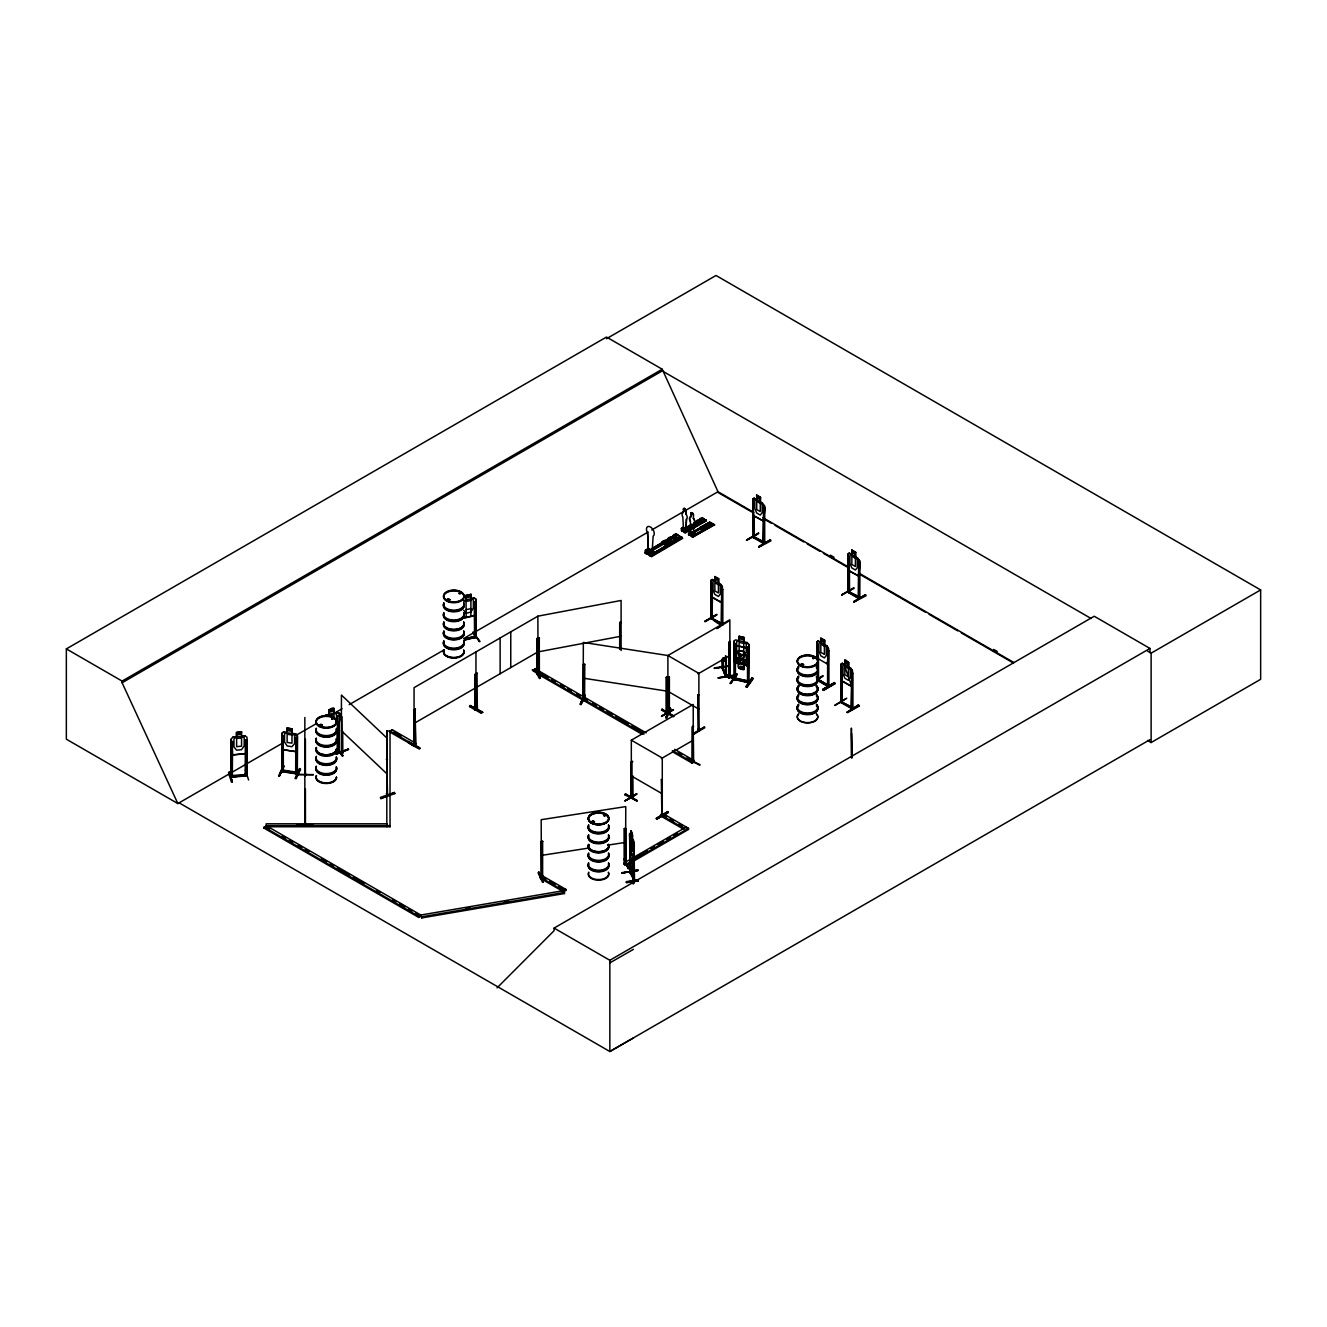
<?xml version="1.0" encoding="UTF-8"?>
<svg xmlns="http://www.w3.org/2000/svg" width="1327" height="1327" viewBox="0 0 1327 1327"><rect width="100%" height="100%" fill="white"/><g stroke="black" fill="none" stroke-linecap="round" stroke-linejoin="round"><path stroke-width="1.5" d="M386.82 825.643L386.82 730.995L390.022 730.995L413.228 744.414L415.484 743.103L392.278 729.701L390.022 730.995L390.022 826.754L266.196 826.754L263.94 828.065L266.196 825.643L390.022 825.643L390.022 826.754M296.916 774.669L313.338 774.57M633.311 871.673L633.443 877.014L633.493 871.69M632.863 883.782L633.145 857.026L632.996 881.012M633.062 877.811L632.913 875.803M633.228 869.799L632.996 882.173M632.913 867.593L633.161 864.541L633.062 866.647M685.926 530.269L686.457 519.089A3.649 2.107 60 0 0 685.926 514.096L685.926 510.878A1.825 1.062 60 0 0 684.632 508.639A1.825 1.062 60 0 0 683.339 509.386L683.505 509.286A1.825 1.062 60 0 1 684.798 508.54A1.825 1.062 60 0 1 686.092 510.779L685.926 514.096M686.092 530.17L686.457 519.089M693.341 534.549L694.038 523.269A3.649 2.107 60 0 0 693.507 518.276L693.341 518.376A3.649 2.107 60 0 1 693.872 523.369L694.038 523.269M648.024 549.942C650.031 558.75 650.893 550.672 648.455 550.722L647.609 533.006A5.474 3.201 59.5 0 1 647.609 526.686A5.474 3.201 59.5 0 1 653.133 529.821A5.474 3.201 59.5 0 1 653.133 536.141L652.088 553.044L647.991 550.572L652.32 552.911M632.879 866.647L633.327 857.026M633.062 859.846L633.327 861.422M632.996 874.261L633.145 871.358M633.145 882.488L633.443 876.948M654.211 554.056L653.763 551.468L650.595 553.326L650.595 555.184L645.652 552.397C652.735 546.326 648.157 552.762 647.228 549.378L647.228 553.276L647.51 549.212L649.417 550.456M648.157 549.959C647.991 550.108 651.524 549.826 649.417 549.129M650.064 549.295L650.164 550.207M690.488 532.757C691.566 534.748 692.545 529.058 691.267 535.577C692.495 531.231 688.116 533.686 691.831 532.11M648.886 550.937L648.24 550.191M649.832 550.174L650.097 549.378L648.853 549.677M683.057 528.776L684.566 527.964M686.042 530.418L683.256 528.859M690.339 533.072L690.637 533.354M691.201 533.288L692.047 532.343L689.045 534.3L691.168 531.828M633.725 854.406L633.294 857.872L633.725 842.678M852.332 682.41L850.989 686.225L842.048 681.05L840.87 664.213L841.567 702.282M840.986 701.319L842.313 701.485M851.304 707.142L852.863 707.44L852.879 708.867L841.285 702.199M851.702 686.358L851.304 708.585L851.702 672.457L852.763 673.054L852.697 708.701M711.853 617.967C708.17 616.11 719.864 626.261 722.751 625.017L722.751 589.271L721.706 588.674L721.175 624.586M752.84 536.042L754.416 536.44L753.122 535.693M752.724 537.219L754.416 537.734L754.234 536.257M763.224 542.046L764.75 543.639L764.617 507.876L763.556 507.279L763.158 543.39L764.335 543.921L764.75 542.345L754.001 537.037L764.75 542.345L763.042 542.245M753.122 536.987C758.862 537.452 766.143 547.47 763.44 541.648M818.411 679.192L817.764 680.718L816.851 678.877M816.802 680.104L828.446 686.756L827.866 684.583M848.019 591.013C851.42 591.643 846.079 590.2 849.562 592.605L849.413 570.743M337.29 716.049L337.705 752.11L337.24 750.418M621.998 872.95L637.872 870.446M624.951 800.861L636.844 793.612L632.647 796.781M636.794 794.21L624.951 800.894L631.503 797.593M668.957 692.827L668.957 712.367L661.559 716.165L673.436 709.696L669.256 712.135M661.825 716.215L673.436 709.696M673.386 709.547L661.543 716.248M470.869 616.524L470.969 594.247L471.035 598.742L474.203 597.896L476.045 599.14L475.995 637.557C470.936 638.138 478.699 634.422 474.469 636.595M304.679 775.051L304.845 775.897L305.575 775.051M319.425 725.056L320.454 726.3L322.279 725.487M319.79 724.807L321.234 726.101M320.072 725.72L322.395 725.172M332.098 718.089C331.236 720.478 333.857 717.243 331.667 719.168M331.883 718.305L331.866 719.251M333.21 718.803L332.181 718.935M447.299 599.373L447.514 600.268M449.322 599.688L447.381 599.986L449.853 599.821M449.057 600.401L449.223 599.257M460.718 593.368L460.038 592.655L460.602 593.617L459.192 593.733L459.606 592.655M593.136 821.048L594.264 821.612L592.456 822.475M593.832 822.475L593.434 821.297M604.15 815.889L604.946 814.745M604.017 815.641L604.714 814.712L605.228 815.806M696.791 523.601L696.194 524.447M800.695 664.479L801.326 665.64L803.399 665.126M801.01 664.694L800.994 665.49M801.74 665.524L801.823 664.081M801.558 665.258L803.498 664.396M813.882 658.059L813.136 657.595L813.119 658.69M813.169 658.491L814.148 657.761M682.675 530.618L682.675 528.013L683.853 528.693L682.891 528.511M691.218 533.106L691.898 532.492M408.218 741.362L419.979 747.914L419.332 749.025C402.131 740.234 405.913 739.073 419.896 748.511M481.817 712.217L481.253 713.279L469.559 706.594L470.14 705.566L482.763 712.383L470.123 706.113M624.917 794.823L637.242 801.143L625.481 794.342M673.22 716.779L661.576 710.094M662.073 709.199L673.768 715.867M662.057 709.779L673.851 716.497M537.899 672.689L539.625 672.358L536.705 672.938M692.097 532.807L690.654 533.023L690.388 521.163A3.649 2.107 60 0 1 690.919 516.784L690.919 513.566A1.825 1.062 60 0 1 692.213 512.819A1.825 1.062 60 0 1 693.507 515.058L693.341 518.376M305.475 775.764L305.409 774.951M304.663 824.1L305.575 823.437M339.115 725.189C333.74 742.224 343.66 711.504 339.048 713.279L339.032 751.729M633.477 857.856L630.06 850.756L629.595 833.721L630.026 872.95L630.507 870.744M633.51 878.905L634.588 879.619L633.692 879.652M634.488 880.912L634.074 844.37L633.443 883.799M336.295 754.234L348.52 749.075L336.295 753.471M464.467 617.884L474.32 615.728L475.978 610.868M474.32 615.728L476.045 610.951M720.959 602.209L722.22 598.676L722.22 586.949L720.959 584.759L712.184 579.7M714.855 580.944L714.855 576.548L714.855 581.243L712.135 579.517L710.924 580.397L712.101 597.233L721.042 602.408L722.352 598.61M764.203 517.215C761.234 528.08 766.542 507.412 764.335 505.504L760.404 501.822L760.52 497.343L756.589 495.22L760.52 497.343M859.332 572.136C856.363 583.001 861.671 562.333 859.465 560.425L855.533 556.743C856.131 545.53 854.024 558.003 857.308 559.38L857.308 567.591L855.401 570.013L851.851 567.956L849.943 563.345L849.943 555.134L851.851 554.769L851.851 550.075L855.65 552.264M826.937 663.633L828.197 660.116M828.33 660.033L827.02 663.832L818.079 658.656L817.034 653.531L818.079 658.656M850.922 686.009L852.199 682.493L852.199 670.765M231.147 750.817L232.789 755.013L245.213 753.686L247.038 749.108M542.909 875.969C538.231 875.671 546.459 875.87 540.338 877.247L540.338 878.358L561.769 890.732M626.079 863.048L624.387 863.379M723.066 667.166C722.883 664.479 720.495 668.559 722.999 667.581L725.388 674.829M726.317 656.749L726.35 676.704C724.21 675.907 727.66 674.083 725.769 675.377M748.926 652.818L747.383 648.074L735.672 645.32L733.897 649.384L733.897 661.194L735.656 663.168L738.94 663.832M734.13 649.351L735.788 645.486M747.084 660.199L748.826 656.251M281.755 745.127L283.364 749.755L295.589 751.646L297.414 747.449M539.542 678.462L540.404 677.583L539.542 678.495L534.366 669.422L535.212 668.592L540.404 677.583M698.881 730.779L698.881 673.386L667.912 655.521L583.349 642.434L583.167 700.291L583.349 664.147L584.776 664.363L584.577 700.457M584.776 664.363L583.2 664.462M580.811 704.488L585.174 695.448C585.771 692.445 578.821 704.985 581.027 704.62L583.532 699.876M584.942 700.142L583.051 700.241M667.713 713.329L666.336 713.08L666.336 677.334L668.443 677.533L667.945 713.578L668.957 676.621L667.514 677.467L668.045 713.511M667.879 713.362L668.327 677.467M666.171 712.118L669.073 710.99L668.775 712.4C666.104 713.71 671.08 713.08 669.521 711.289M666.486 712.765L666.486 677.019M666.204 711.803L667.945 712.267M665.938 717.741L670.085 707.838L665.938 717.741L666.817 717.89L670.898 708.601M670.301 708.518L666.088 717.658M538.812 872.104L543.274 881.908L542.395 882.04L538.065 872.834L538.928 872.021L543.274 881.908L538.812 872.602M704.62 621.451L716.862 614.418L704.67 621.418M705.151 621.683L716.762 614.982M746.471 540.089L758.729 533.006L746.52 540.023M747.035 540.222L758.563 533.57M853.825 587.911L841.65 594.944M842.164 594.645L853.692 588.491M822.74 676.405L817.714 679.275M817.764 679.424L822.823 675.825M835.147 705.466L846.162 698.533M281.855 735.573L283.298 735.805M287.014 728.075L292.205 728.888L287.014 728.075L287.13 732.753L284.542 733.814L284.542 742.025L287.13 745.94L291.99 746.703L294.594 743.584L294.594 735.374L291.99 733.499L292.04 729.004M283.364 749.755L295.639 751.546M292.172 733.383L292.205 728.888M297.198 735.772L295.573 733.798L292.04 733.4M295.805 738.077L297.397 737.978L295.805 738.077L295.672 773.857L297.547 773.757M282.867 766.707L278.62 775.897L279.499 776.03C293.018 745.525 270.161 795.271 283.746 766.873M282.933 766.658L279.284 775.913M297.414 735.639L297.281 774.122L297.414 735.639L295.573 733.798M297.248 774.039L281.722 771.65C280.826 769.643 284.509 770.688 282.07 769.959M295.772 772.596C298.509 771.966 296.153 772.248 295.639 773.807M295.954 773.89L296.17 772.132L283.331 770.158M295.357 778.485L299.637 768.598L295.357 778.485L296.236 778.634L300.483 769.444L299.603 768.582M295.357 777.738L300.416 769.361M232.159 781.769L229.073 772.48M840.92 702.663L841.318 666.536L842.38 667.133L841.932 703.194L842.38 681.033M711.786 618L710.99 617.536M712.035 583.548L710.99 582.951L712.433 583.316L712.002 619.377L712.433 597.216M753.885 537.899L753.238 515.224M847.87 592.273L849.562 592.605L848.616 590.681M818.56 680.502L818.411 656.666M337.44 750.866L339.032 750.418M736.17 674.564L737.016 674.05L730.679 683.355M230.749 777.041L246.888 775.3M245.296 774.139C246.208 778.717 243.521 772.613 246.888 774.006M477.355 707.822L475.564 708.933M475.514 708.9C473.623 712.4 478.35 708.021 477.421 707.755M538.38 673.934L537.883 637.905L536.838 638.503L536.838 674.249L538.281 672.623M631.453 798.157C631.038 797.676 633.228 793.364 631.503 798.19L631.453 762.411L632.763 761.516M631.602 797.925L632.913 797.245L632.763 775.698M729.269 676.77L729.17 678.163L728.788 642.102L729.833 641.488L730.232 677.599C730.348 674.381 727.976 677.782 730.182 676.272M341.454 752.625L342.3 753.321L341.918 716.597M386.29 793.745L387.633 794.276L386.92 793.513M387.534 795.487L386.754 759.011L386.837 794.773M621.102 650.562L621.102 600.467L537.883 616.176L538.016 673.569L536.705 674.232L539.459 673.685M631.503 796.897L631.967 796.565M697.919 729.518L698.981 729.535L697.886 729.585M661.344 814.131L662.372 814.197L661.344 814.197M735.672 645.32L747.317 648.173L748.843 652.901M733.897 661.194L735.722 663.069M738.94 668.227C752.525 670.417 733.582 670.782 739.106 663.716L736.618 661.659L736.618 653.448L739.106 650.529L743.767 651.623L746.255 655.72L746.255 663.931L743.767 664.81L743.701 669.306M743.866 665.092L743.866 669.488M747.333 665.806L748.926 664.611L747.184 665.739L743.701 664.91M734.163 643.33L735.54 643.645M743.999 641.77L743.999 637.375L739.023 636.197L739.122 640.875L736.618 641.754L736.618 649.948L739.122 654.062L739.106 662.256L743.767 663.351L743.767 655.14L746.255 652.237L746.255 644.026L743.767 641.969L743.833 637.474L739.122 636.479M735.506 657.611L734.03 652.768L735.506 657.611L747.217 660.382L748.926 656.401M747.167 642.633L748.992 644.491L748.594 682.941L748.826 644.524M747.449 646.83L749.042 646.846L747.449 646.83L747.549 682.692L748.826 682.891L733.781 679.341L733.781 678.031L735.473 678.429M729.933 683.372L736.236 674.531M737.016 674.05L730.779 683.571M730.563 683.422L736.9 674.58M735.324 678.396L735.473 679.739L735.324 643.96M735.689 678.13L748.942 681.149L749.191 682.576M747.549 682.692L747.847 680.95M735.689 678.495L748.909 681.199M746.106 687.071L752.227 677.649L745.973 686.424L746.819 687.369C759.459 671.097 748.677 680.204 746.819 687.336M746.753 687.253L753.023 678.512M319.326 725.172L320.172 725.371M319.907 725.288L320.852 724.874M446.834 599.738L447.68 599.937M701.95 527.532L701.95 528.478M591.61 821.828L592.588 821.065L592.074 822.077M593.534 822.74C590.283 819.041 597.747 824.017 591.859 822.342M801.276 664.13L801.176 665.009M812.87 657.86L813.7 658.374M813.351 658.026L814.43 658.109L812.987 658.424M629.645 833.887L630.209 833.091L633.941 842.695L633.958 883.318M624.387 864.673L624.337 828.546L625.763 828.33L625.962 864.474L624.486 864.225M305.509 774.57L305.575 773.741M304.828 823.337L304.845 824.299L304.845 717.476M304.828 824.648L304.828 788.902M481.734 712.914L470.04 706.246M625.498 793.795L624.917 794.856M637.209 800.413L625.481 793.845M236.588 736.916L232.806 737.182L231.147 739.039L230.848 777.373L230.915 741.279L232.474 741.445L232.325 777.257M246.922 774.404L245.097 774.188M697.886 730.746L698.4 729.187M341.288 752.475L342.83 753.106L342.698 731.509M413.908 743.817L415.616 743.385L414.704 744.065M413.924 743.9L413.924 745.21L415.65 744.746L415.086 708.784L415.6 744.812L414.339 745.442L414.455 709.63L415.5 709.016M474.983 708.585L474.801 710.078M474.917 708.552L476.609 708.319M474.784 709.978L475.962 707.955M475.879 708.087L475.713 709.398M477.355 709.116L477.007 673.038L474.917 674.249L474.917 709.995M667.879 711.637L669.372 711.305L668.062 711.654M728.656 677.815L729.95 677.168L729.833 619.775L667.912 655.521L667.863 713.544M632.78 797.295L632.249 795.653M692.246 761.084L691.964 763.042L672.391 751.729M631.32 776.063L631.32 740.167L693.225 704.421L693.225 760.587L692.047 761.167L693.357 760.504M693.756 762.046L692.246 762.395M633.477 879.171C636.214 883.649 627.638 869.318 630.06 871.574M463.687 602.043L466.192 600.003M722.95 667.099L722.684 666.287M725.421 674.547L725.288 675.974M726.367 676.571L722.618 667.581L722.618 659.635M477.405 709.149L476.376 709.763L476.376 708.319M730.232 677.599L728.672 677.915M460.519 593.451L459.109 593.451M321.117 724.89L320.072 725.438M694.718 523.103L694.966 524.447M694.535 523.485L696.443 523.352M702.132 527.383L702.132 528.627M592.854 822.242L594.114 821.944M802.818 664.81L803.648 664.611M605.294 815.541L603.885 815.541M762.809 503.364L754.051 498.305L752.907 499.118L754.118 498.04L756.838 499.765L756.838 495.369M711.056 580.529L712.267 579.451M820.7 642.45L818.245 640.875L816.901 641.82L816.951 658.275M817.034 641.953L818.295 641.057M840.87 664.213L842.247 663.251C848.915 669.488 840.124 654.261 848.65 662.555L848.65 666.95L852.448 670.699L852.481 709.116L840.92 702.514M667.879 712.068L666.486 711.853M281.689 771.302L297.364 773.691M648.356 548.416L645.187 550.274L645.187 552.596L651.524 556.693L682.609 538.347L676.256 533.802L675.957 534.648M700.158 518.973C712.002 526.537 693.076 515.523 703.327 519.023L682.277 531.082L703.293 519.023M644.74 552.944L646.68 554.056M677.865 535.693L676.952 535.179L677.732 535.644M684.997 532.641L684.135 532.127L703.708 521.047M689.99 529.44L684.649 532.442L687.336 529.606L687.336 531.165M706.213 520.483L702.282 517.746M679.275 537.933L649.45 555.532L679.341 538.231M682.526 538.364L682.144 537.568L650.595 556.179L651.059 553.591L654.211 551.717M681.846 537.949L651.109 556.212M690.869 531.646L688.746 532.873L688.448 534.665L690.919 532.973M689.526 535.08L710.459 522.772L688.73 534.599L692.91 537.203L713.893 525.077L713.113 524.663M689.277 535.129L710.492 522.971C706.014 519.67 722.734 529.125 709.746 522.539L693.673 531.596M691.566 536.407L713.627 524.762L712.831 524.132L691.898 536.423M692.312 536.854L692.611 535.113L694.751 533.885L694.751 535.444M647.609 533.006L648.273 550.854M645.652 552.397L645.652 550.523L648.803 548.665M647.941 551.12L648.538 550.323M661.874 542.279C679.175 549.876 653.498 543.207 665.026 540.421L670.898 544.203L665.026 540.421M667.846 538.762C685.13 546.359 659.469 539.691 670.998 536.904L676.87 540.686L670.998 536.904M673.104 535.66C690.405 543.257 664.727 536.589 676.256 533.802M680.668 536.755L676.256 534.267L651.623 548.814L676.206 534.499M649.085 551.352L645.602 553.409M652.403 549.278L674.995 536.075M651.491 550.207L677.4 534.914M651.441 550.44L675.625 536.158M651.806 550.937L664.047 543.854M667.365 541.764L676.14 536.722M649.915 555.499L682.128 537.12M415.086 708.784L414.455 709.63M475.199 710.293L475.331 674.481L477.405 673.27M537.418 674.448L537.236 638.735L539.459 637.939L538.049 638.204M469.559 706.627L470.206 705.5M537.12 673.253L532.94 669.919M413.924 745.21L415.086 744.53M537.319 674.498L538.281 673.917L538.281 638.138M537.7 673.685L544.667 676.588M729.07 678.147L729.203 642.334L730.232 641.721M661.526 710.21L662.156 709.099M736.585 680.17L724.957 673.569M668.327 713.213L669.372 712.599L669.372 676.853M632.365 761.283L630.922 762.113L630.856 797.975M692.196 762.494L692.196 726.748L693.225 726.134L693.639 762.262L692.777 762.693M692.478 762.793L692.594 726.98L693.639 726.367M841.318 666.536L841.965 667.381M852.763 673.054L851.304 672.689M693.225 761.88L700.042 764.883L687.718 758.596M834.583 705.334L846.759 698.218M842.496 701.651L840.82 701.27M851.586 707.208L842.098 702.265L852.879 707.573M846.991 712.217L858.519 704.936L847.024 712.3L859.1 705.964L847.555 712.699M668.443 677.533L667.514 677.467M697.936 695.033L698.881 695.099L697.936 695.033L698.417 731.094L698.35 694.801M692.993 733.698L704.554 726.931L692.943 734.362M693.275 734.544L704.819 727.71M661.344 779.695L662.273 779.762L661.344 779.695L661.858 815.79L661.808 813.833M656.351 818.278L667.945 811.593L656.367 818.278L656.683 819.207L668.244 812.389L656.683 819.174M667.979 812.207L656.401 818.925M281.158 743.916L177.851 803.565L66.35 739.189L66.35 648.903L606.489 337.041L662.239 369.238L717.99 491.72L753.852 512.421M606.489 338.717L716.016 275.485L1260.65 589.934L1260.65 679.308L1151.123 742.539L1147.556 740.466M66.35 648.903L122.101 681.083L662.239 369.238M633.41 1037.996L609.839 1051.515L179.128 802.835L177.851 803.565L122.101 682.758L662.239 370.913L1091.176 618.548M295.49 735.656L316.971 723.248M334.868 712.914L342.034 708.767M349.2 704.637L444.081 649.865M463.77 638.486L648.173 532.027M651.756 529.954L717.99 491.72M690.388 521.163L690.222 521.262A3.649 2.107 60 0 1 690.753 516.883L690.919 513.566M693.507 515.058L693.341 515.158A1.825 1.062 60 0 0 692.047 512.919A1.825 1.062 60 0 0 690.753 513.665M682.111 530.8L681.332 528.594C685.346 523.452 683.471 536.158 684.052 528.577M681.332 528.594L683.753 527.549M683.505 509.286L683.339 512.604A3.649 2.107 60 0 0 682.808 516.983L683.455 528.461M696.609 521.013C708.037 526.172 691.019 521.577 698.732 519.786L702.613 522.34L698.732 519.786M683.023 529.307L691.516 524.314M695 522.274L702.282 518.061L706.478 520.798L685.412 532.873L681.348 530.352M681.564 530.7L703.028 518.492L682.36 531.132M681.63 528.776L681.63 530.02L684.898 531.895L684.898 530.667L687.336 529.606M537.883 616.176L414.057 687.668L414.057 745.144M684.135 532.127L705.881 520.483M693.391 527.4L706.146 519.985M684.898 532.558L690.438 529.357M693.639 527.516L706.163 520.284M690.272 534.798L690.272 532.177L691.881 532.227M699.992 527.615C711.438 532.774 694.403 528.179 702.132 526.388L705.997 528.942L702.132 526.388M693.971 531.414L709.696 522.025M694.187 531.911L710.459 522.938M752.774 498.985L752.84 537.435L764.203 543.854L764.335 505.504M689.045 534.3L692.312 536.191L692.312 534.947L694.751 533.885M753.238 501.324L754.001 537.966M713.578 524.265L692.412 536.921M692.611 536.821L713.843 525.094M752.774 510.779L753.952 515.838L763.025 520.93M764.617 507.876L763.158 507.511M753.952 515.838L762.942 520.731M390.022 730.995L390.022 732.122L392.278 729.701M414.057 723.414L475.962 687.668M477.687 686.673L537.883 651.922L621.102 636.214M390.022 732.122L413.228 745.525L415.484 744.215M758.729 546.425L770.357 539.724L770.97 540.802L758.878 547.155M758.729 547.155L770.406 539.824M710.924 580.397L710.99 618.83L710.857 617.32M714.855 576.847L718.67 578.754L718.537 583.216L720.312 585.854L720.312 594.065L718.421 596.486L714.855 594.43L712.947 589.818L712.947 581.608L714.855 581.243M718.421 578.887L718.67 583.15M721.125 584.56L722.469 586.899M710.924 592.19L712.234 597.167L721.175 602.325M722.751 589.271L721.307 588.906M721.589 623.425L712.151 618.432L722.469 624.022M728.556 621.218L716.862 628.567M716.945 628.417L720.262 626.51M858.171 597.167L859.73 597.1L859.448 598.842L848.368 591.991L847.97 556.477L849.413 556.842M847.903 565.7L849.081 570.759L858.154 575.852M851.967 550.29L851.967 554.686L849.247 552.961L847.903 553.906L847.97 592.356L859.332 598.776L859.465 560.425M858.287 598.311L858.685 562.2M849.081 570.759L858.071 575.653M697.985 673.9L729.833 655.521M841.6 595.01L853.858 587.927M859.1 598.776L858.353 596.968M858.868 597.979L858.569 596.569M853.858 601.347L865.519 594.695L854.007 602.076M818.112 640.941L827.053 646.116L824.648 644.574L824.648 640.178L820.7 638.055L820.832 642.666L818.925 643.031L818.925 651.242L820.832 655.853L824.382 657.91L826.29 655.488L826.29 647.277L824.382 644.723L824.648 640.178M818.013 644.972L816.951 644.375L818.013 644.972L817.93 680.734M828.197 648.389L827.103 646M826.986 646.067L828.446 648.322L828.33 686.689L827.683 684.55M827.567 685.777L827.683 650.097L828.728 650.711L828.844 686.523L817.366 679.888M828.728 650.711L827.285 650.33M828.33 660.216L828.446 648.322M661.393 758.546L693.225 740.167M842.247 663.251L851.055 668.493M817.283 679.026L822.84 675.841M844.105 664.512L851.353 685.296M844.835 660.348L844.835 665.043L842.927 665.408L842.927 673.618L844.835 678.23L848.384 680.287L850.292 677.865L850.292 669.654L848.384 667.099L848.65 662.555M844.801 666.519L848.384 668.559L848.384 676.77L844.835 674.713L844.835 666.502M263.94 826.953L418.718 916.31L420.974 915L563.56 890.649L565.816 889.339L565.816 890.467L563.56 891.761L564.456 893.535L421.721 917.919L420.825 915.033L266.196 825.643M263.94 828.065L418.718 917.421L420.974 915L421.721 917.919M851.105 668.377L852.448 670.699M691.964 763.042L694.22 760.62L691.964 761.914L672.391 750.618M840.87 676.007L842.081 681.033L851.055 685.926M822.84 689.99L834.517 682.592L822.84 689.244L823.486 690.355L835.048 683.538L823.486 690.322M834.55 683.223L822.906 689.294M660.78 814.927L683.986 828.33L683.986 829.441L660.78 816.039L663.036 813.617L688.514 828.33L688.514 829.441L626.593 865.187L624.337 863.877L625.929 862.732M626.112 861.754L686.258 827.02M634.953 857.756L647.327 850.607M650.877 848.567L654.41 846.526M657.943 844.486L663.251 841.418M666.784 839.377L670.334 837.337M673.867 835.297L677.4 833.24M624.337 862.766L626.593 864.076L688.514 828.33M497.061 987.869L554.089 930.708L554.089 928.087L1094.228 616.242L1149.978 648.439L1149.978 652.585M554.089 928.087L609.839 960.284L1149.978 648.439M1147.606 651.126L1151.123 653.166L1260.65 589.934M1149.978 739.653L609.839 1051.515L609.839 960.284M609.839 962.888L633.41 949.369M629.695 871.972L629.993 872.801M630.723 872.901L630.673 845M733.997 677.732L735.54 678.097M733.997 679.026L734.229 677.749M414.704 745.359L414.853 743.22L415.616 743.75M729.585 677.234L729.833 675.924M447.249 599.323L449.903 599.738M447.581 599.986L449.156 599.986M320.072 724.824L321.151 724.658A10.218 5.905 0 0 0 319.061 725.537M802.901 664.86L801.326 664.86M593.633 822.574L594.579 821.695M283.315 770.589L281.755 770.39M283.082 771.899L282.966 770.589M342.084 751.099L341.835 752.26C345.086 754.781 340.259 748.66 342.3 752.027M335.864 753.769L348.57 749.108M336.229 754.001L348.487 749.655M387.534 759.741L386.273 759.193M380.882 798.572L394.418 792.484L380.401 797.411L380.882 798.605L394.849 793.579M624.453 862.865L624.536 864.69L625.763 864.076M325.845 715.12L329.312 714.291L329.146 709.796C339.43 703.393 329.395 716.563 337.373 712.267L339.115 713.379M329.146 709.796L334.172 708.651M325.911 715.236L337.307 712.433M329.378 715.85L334.006 714.706L334.006 718.819M337.522 716.348L338.65 715.717M337.39 751.663L338.816 751.414M337.29 751.795L338.816 750.12M337.522 752.094L338.883 751.762L338.65 725.637M337.854 750.12L342.98 755.644M694.966 523.236L696.194 523.236M702.398 527.516L704.222 527.881L702.398 528.478M448.924 600.086L447.879 600.02M320.603 724.426L319.475 724.957L321.598 724.525M801.326 664.047L802.918 664.047M661.808 815.757L661.742 779.463M232.325 775.963C216.848 776.146 270.127 772.977 232.64 776.245L232.308 775.549M466.026 599.887L465.959 595.392L471.035 594.347M466.192 595.607L470.869 594.529M463.455 600.517L474.27 597.996M466.192 601.463L470.869 600.401M466.192 609.674L470.869 608.595M464.55 617.718L474.137 615.512M474.419 601.811L475.995 601.811L474.419 601.811L474.668 637.955L474.618 602.126M473.258 632.813L479.91 641.588L473.158 632.249M464.35 638.917L474.253 636.661M464.566 639.216L474.253 636.297M464.35 639.846L475.945 637.209L464.566 640.145M692.561 761.516L692.843 762.726M619.692 622.463L621.285 622.512L619.692 622.463L619.692 648.803M721.805 624.353L711.388 618.465L711.388 582.719M465.677 908.481L469.758 907.784M504.426 901.862L508.506 901.166M421.721 916.808L564.456 892.408L564.456 893.535M541.35 841.716L542.776 841.5L541.2 841.401L541.333 877.081M624.337 828.546L625.913 828.645M624.718 859.498L624.055 859.498M626.079 864.358L629.064 868.638L627.323 864.939M630.988 830.768L633.029 841.185L632.332 851.403L630.342 843.574L631.038 835.413C629.595 825.941 633.808 834.7 632.382 838.166M633.46 840.074L633.941 842.695M541.2 855.434L589.52 847.953M607.65 845.15L625.763 842.346M629.761 845.498L630.192 850.789M634.455 845.199L633.51 844.453M637.905 869.948L622.048 873.149L637.872 869.948M621.799 872.635L637.905 870.694M626.311 881.626L638.187 879.751L626.294 882.306L638.42 880.946M638.221 880.348L626.327 882.273L638.237 880.498M638.403 880.846L626.526 882.787M724.376 661.327L724.16 658.175L724.376 661.327L722.999 658.275M730.281 665.69L714.291 667.863M722.054 659.701L722.999 668.509L722.95 658.474M718.139 677.865L734.279 676.14L718.089 677.832L734.096 674.979M584.726 699.196L583.051 698.947M338.65 750.153L337.29 750.501L337.357 752.144L337.29 727.959M236.405 736.784L236.405 732.388L241.696 731.824L241.564 736.485L244.201 737.663L244.201 745.874L241.564 749.672L236.621 750.203L233.967 746.985L233.967 738.774L236.621 737.016L236.588 732.521L241.564 732.089M241.531 736.385L245.163 735.938L247.038 737.298L246.922 775.714L231.213 777.39M245.097 736.103L232.806 737.182M245.263 739.736L246.822 739.902L246.722 775.316M232.888 754.764L245.213 753.686M245.429 770.058L248.597 779.994M229.256 771.816L232.308 781.868L231.412 781.968L228.476 772.546M532.359 670.367L544.037 677.019M544.136 676.836L532.426 669.604M724.476 673.768L736.07 680.369M482.713 712.334L470.521 705.881M699.495 765.082L692.794 761.217M625.564 862.699L625.763 806.6L541.2 819.688L541.383 877.545M702.68 527.449L704.173 528.312L702.132 528.378M801.707 663.964L802.404 663.782M801.856 664.313L802.968 664.578M539.276 673.37L539.061 672.009L539.625 672.723M841.899 703.128L841.733 701.817M852.282 709.049L851.586 706.827L851.951 708.203M753.354 537.004L753.354 535.693L753.653 537.899M722.352 623.955L722.319 625.332L722.352 586.882M624.553 864.64L624.486 828.861M232.175 776.793L232.374 751.049M305.409 739.205L305.426 775.897M296.916 774.354L313.338 774.819M313.338 824.896L296.916 824.946M296.916 826.124L313.338 826.058M851.569 733.566L852.133 757.883M851.569 755.378L851.387 728.092L851.569 757.883M632.879 866.548L632.996 869.202M283.464 770.639L297.281 772.828M476.376 709.63L475.962 673.652M631.718 797.859L631.718 762.113M448.742 599.008L447.249 599.539M320.852 724.409L322.229 724.957M386.754 771.169L387.136 795.752L387.053 738.194L341.437 695.049L341.371 752.641M734.345 679.059L747.499 682.227M747.234 642.533L735.556 639.879L733.964 641.074L733.947 679.374L735.34 679.772M342.3 755.776L337.954 749.904M634.206 880.1L630.507 872.055M666.336 677.334L667.78 677.55M583.349 699.893L584.776 700.109M583.349 678.18L667.912 691.267L698.881 709.132M295.457 734.03L283.497 732.189L281.938 733.433L281.938 745.144M725.935 675.675L725.969 655.92M632.382 796.93L632.365 777.489M628.981 868.555L627.256 864.889M735.788 662.936L747.25 665.64M752.193 677.649L753.039 678.595M736.17 674.597L737.016 674.796M630.292 871.972L630.823 872.784L629.744 836.309M633.775 879.635L633.941 881.128M722.336 668.46L722.402 658.557M725.653 675.443L722.435 667.647M725.687 676.67L725.769 656.832M281.755 771.684L281.755 733.35L283.464 731.923L287.179 732.653L287.179 728.258M305.459 824.664L305.409 788.902M470.869 598.925L473.374 599.821L473.374 608.031L470.869 612.129L466.192 613.19L463.687 610.254M304.795 774.47L305.409 773.541L304.729 775.847M668.244 812.472L667.912 811.543M647.51 553.127L649.301 554.139M859.1 705.964L858.453 704.869M724.31 673.204L736.634 680.237M470.123 705.616L482.199 712.533M851.718 550.141L855.533 552.347M849.18 553.226L857.939 558.285L859.199 560.475M858.287 562.432L859.73 562.797L859.73 598.411M830.453 555.184L834.036 557.257M993.641 649.401L997.24 651.474M762.826 517.596L848.915 567.293M859.664 573.513L1013.894 662.555M717.758 492.334L751.779 511.973M764.319 519.205L771.485 523.336M775.068 525.409L803.714 541.947M807.297 544.02L819.837 551.252M823.42 553.326L848.484 567.807M859.232 574.01L925.483 612.261M929.066 614.335L957.729 630.872M961.312 632.929L1013.247 662.919M853.858 602.076L866.1 595.723L865.453 594.629M693.872 524.082L696.459 525.89L693.872 524.397M690.836 533.305L693.457 534.698M714.739 576.615L718.67 578.754M820.832 638.27L824.382 640.327M718.537 583.216L721.075 584.676M844.702 660.415L848.517 662.621M835.098 683.621L834.451 682.542M539.425 671.246L646.183 732.886M674.647 749.307L694.22 760.62M541.217 673.403L548.333 677.5M551.883 679.557L555.449 681.614M560.774 684.699L564.34 686.756M567.906 688.796L571.456 690.853M576.797 693.938L580.347 695.995M583.913 698.052L587.463 700.109M592.804 703.177L596.37 705.234M599.92 707.291L603.486 709.348M607.036 711.405L612.377 714.473M615.927 716.53L628.384 723.729M631.951 725.786L642.616 731.94M678.197 752.492L681.763 754.549M687.104 757.617L690.654 759.674M537.17 672.557L643.927 734.179M537.17 673.668L642.135 734.279M631.32 740.167L662.273 758.032L662.273 814.131M631.32 775.913L662.273 793.778M663.036 814.728L666.602 816.802M670.185 818.859L673.751 820.915M679.109 824.017L682.675 826.074M686.258 828.148L688.514 829.441M394.053 731.84L401.202 735.971M542.594 875.936L565.816 889.339M542.594 877.064L546.16 879.121M549.743 881.178L555.101 884.28M558.667 886.336L565.816 890.467M540.338 877.247L563.56 890.649L564.456 892.408M269.763 828.811L266.196 826.754L266.196 823.802L386.82 823.802L386.82 826.754M282.203 836.01L285.769 838.05M289.319 840.107L292.885 842.164M298.227 845.249L301.776 847.306M305.343 849.363L308.892 851.403M321.35 858.602L326.691 861.687M330.241 863.744L333.807 865.785M337.357 867.841L349.814 875.04M353.38 877.097L364.046 883.251M376.503 890.45L380.069 892.49M392.51 899.689L396.076 901.746M399.626 903.803L404.967 906.872M408.534 908.929L412.083 910.986M415.65 913.042L420.974 916.128M337.224 712.334L338.949 713.478M474.203 598.162L475.879 599.24L475.912 637.69M696.443 523.103L695.895 524.513L694.535 523.949M593.832 821.214L594.131 822.077M849.363 591.178L849.363 592.489M763.224 543.357L763.556 519.189M754.234 537.568L754.283 515.821M722.684 623.624L721.175 623.275L721.888 624.453M394.849 793.612L394.368 792.418M341.437 730.795L387.053 773.94M747.084 642.749L748.76 644.623M337.539 748.378L342.996 755.726M337.854 749.373L342.167 755.926M446.934 600.053L448.775 600.866L449.787 599.605M465.959 595.392L466.192 617.586M691.052 532.79L690.09 532.293L690.09 534.897M684.251 528.411L682.858 527.897L682.858 530.501M683.355 528.809L683.455 527.366M473.059 632.216L479.279 641.638M649.915 555.267L650.628 556.229M540.404 678.329L535.163 668.592L540.189 678.279M626.56 864.905L628.185 868.77M623.839 858.884L628.285 868.074M631.27 832.245L632.1 835.512L631.27 833.704M630.225 850.723L633.443 857.624M630.723 871.972L634.024 879.088M723.381 658.026L724.127 659.851M723.182 658.258L724.343 661.078M730.099 665.872L714.274 668.41L730.082 665.922M231.296 750.684L232.789 755.013M229.173 772.38L232.308 781.868M849.297 570.593L848.169 553.973M841.152 675.957L842.297 680.867M721.938 667.78L725.769 676.687L725.421 655.986M536.821 672.905L536.838 674.249M1151.123 653.166L1151.123 742.539M858.685 576.1L858.685 597.946M849.015 557.075L849.131 592.887M817.15 641.87L817.366 658.043M760.404 497.426L760.271 501.888L762.179 504.459L762.179 512.67L760.271 515.092L756.722 513.035L754.814 508.423L754.814 500.213L756.722 499.848L756.722 495.153M753.039 499.052L753.039 510.762M739.189 636.379L739.189 640.775M735.125 678.396L735.092 679.756M734.196 641.074L734.196 652.784M726.45 675.194L726.45 676.488M721.706 602.574L721.706 624.42M712.151 618.067L712.151 619.361M694.452 533.719L694.452 534.963M687.021 529.44L687.021 530.667M653.763 551.468L653.763 553.326M631.154 830.735L631.204 835.38M630.292 846.162L630.425 872.055M626.593 864.076L626.593 865.187M619.875 622.778L619.875 649.119M563.56 890.649L563.56 891.761M542.942 875.92L542.428 876.898M542.627 841.185L542.627 876.931M539.625 672.358L539.625 673.652M539.276 637.623L539.359 673.817M510.762 631.834L510.762 667.581M500.13 637.972L500.13 673.718M475.962 651.922L475.962 675.758M418.718 916.31L418.718 917.421M415.218 743.153L415.218 744.464M413.228 744.414L413.228 745.525M386.82 730.995L386.82 738.293M341.918 732.803L341.984 753.205M336.511 722.286A10.218 5.905 0 0 0 321.167 717.177A10.218 5.905 0 0 0 321.167 727.395A10.218 5.905 0 0 0 336.511 722.286L336.477 714.092L334.006 713.246L334.089 708.568M329.212 709.879L329.378 714.39M297.049 772.762L296.916 774.885M283.298 745.724L283.315 771.883L283.149 736.12M245.362 740.051L245.196 775.831M231.329 739.073L231.329 750.783M122.101 681.083L122.101 682.758M608.463 826.472A10.234 5.905 0 0 1 598.577 833.92A10.234 5.905 0 0 1 588.674 826.472M608.446 824.83A10.218 5.905 0 0 1 598.577 832.261A10.218 5.905 0 0 1 588.69 824.83M608.446 836.342A10.218 5.905 0 0 1 598.577 843.773A10.218 5.905 0 0 1 588.69 836.342M608.595 835.745A10.384 5.988 0 0 1 598.577 843.292A10.384 5.988 0 0 1 588.541 835.745M608.595 835.247A10.384 5.988 0 0 1 598.577 842.778A10.384 5.988 0 0 1 588.541 835.247M608.463 834.683A10.234 5.905 0 0 1 598.577 842.131A10.234 5.905 0 0 1 588.674 834.683M608.595 825.892A10.384 5.988 0 0 1 598.577 833.422A10.384 5.988 0 0 1 588.541 825.892M608.595 825.377A10.384 5.988 0 0 1 598.577 832.925A10.384 5.988 0 0 1 588.541 825.377M608.479 844.602A10.251 5.922 0 0 1 598.577 852.05A10.251 5.922 0 0 1 588.657 844.602M608.446 845.515A10.218 5.905 0 0 1 598.577 852.946A10.218 5.905 0 0 1 588.69 845.515M608.396 872.171A10.185 5.872 0 0 1 598.577 879.569A10.185 5.872 0 0 1 588.74 872.171M608.479 845.017A10.251 5.922 0 0 1 598.577 852.465A10.251 5.922 0 0 1 588.657 845.017M608.463 854.588A10.234 5.905 0 0 1 598.577 862.036A10.234 5.905 0 0 1 588.674 854.588M608.446 852.946A10.218 5.905 0 0 1 598.577 860.36A10.218 5.905 0 0 1 588.69 852.946M608.463 864.458A10.234 5.905 0 0 1 598.577 871.889A10.234 5.905 0 0 1 588.674 864.458M608.595 863.86A10.384 5.988 0 0 1 598.577 871.408A10.384 5.988 0 0 1 588.541 863.86M608.595 863.346A10.384 5.988 0 0 1 598.577 870.894A10.384 5.988 0 0 1 588.541 863.346M608.463 862.799A10.234 5.905 0 0 1 598.577 870.247A10.234 5.905 0 0 1 588.674 862.799M608.595 853.991A10.384 5.988 0 0 1 598.577 861.538A10.384 5.988 0 0 1 588.541 853.991M608.595 853.493A10.384 5.988 0 0 1 598.577 861.041A10.384 5.988 0 0 1 588.541 853.493M608.463 872.718A10.234 5.905 0 0 1 598.577 880.166A10.234 5.905 0 0 1 588.674 872.718M336.312 729.236A10.384 5.988 0 0 1 326.293 736.784A10.384 5.988 0 0 1 316.257 729.236M318.944 726.549A10.384 5.988 0 0 1 321.101 725.604M336.312 728.739A10.384 5.988 0 0 1 326.293 736.286A10.384 5.988 0 0 1 316.257 728.739M318.944 726.051A10.384 5.988 0 0 1 321.101 725.089M336.511 729.717A10.218 5.905 0 0 1 324.949 735.556A10.218 5.905 0 0 1 316.407 728.191M336.527 731.376A10.234 5.905 0 0 1 324.949 737.231A10.234 5.905 0 0 1 316.39 729.833M336.511 741.229A10.218 5.905 0 0 1 324.949 747.084A10.218 5.905 0 0 1 316.407 739.703M336.312 739.106A10.384 5.988 0 0 1 326.293 746.653A10.384 5.988 0 0 1 316.257 739.106M336.312 738.592A10.384 5.988 0 0 1 326.293 746.139A10.384 5.988 0 0 1 316.257 738.592M336.527 739.57A10.234 5.905 0 0 1 324.949 745.442A10.234 5.905 0 0 1 316.39 738.044M316.407 747.98A10.218 5.905 0 0 0 324.949 755.362A10.234 5.905 0 0 0 336.527 749.589A10.218 5.905 0 0 1 324.949 755.362A10.234 5.905 0 0 1 316.39 748.063M336.461 750.402A10.185 5.872 0 0 1 324.949 756.224A10.185 5.872 0 0 1 316.456 748.876M336.461 777.041A10.185 5.872 0 0 1 324.949 782.864A10.185 5.872 0 0 1 316.456 775.532M336.527 759.475A10.234 5.905 0 0 1 324.949 765.347A10.234 5.905 0 0 1 316.39 757.949M336.511 757.833A10.218 5.905 0 0 1 324.949 763.672A10.218 5.905 0 0 1 316.407 756.307M336.511 769.345A10.218 5.905 0 0 1 324.949 775.2A10.218 5.905 0 0 1 316.407 767.819M336.312 767.222A10.384 5.988 0 0 1 326.293 774.769A10.384 5.988 0 0 1 316.257 767.222M336.312 766.707A10.384 5.988 0 0 1 326.293 774.255A10.384 5.988 0 0 1 316.257 766.707M336.527 767.686A10.234 5.905 0 0 1 324.949 773.558A10.234 5.905 0 0 1 316.39 766.16M336.312 757.352A10.384 5.988 0 0 1 326.293 764.899A10.384 5.988 0 0 1 316.257 757.352M336.312 756.854A10.384 5.988 0 0 1 326.293 764.402A10.384 5.988 0 0 1 316.257 756.854M336.511 777.622A10.218 5.905 0 0 1 324.949 783.477A10.218 5.905 0 0 1 316.407 776.096M336.544 777.274A10.251 5.922 0 0 1 324.949 783.146A10.251 5.922 0 0 1 316.373 775.748M816.536 677.085A10.384 5.988 0 0 1 807.546 686.076A10.384 5.988 0 0 1 798.555 677.085M816.42 677.699A10.234 5.905 0 0 1 807.546 686.573A10.234 5.905 0 0 1 798.672 677.699M816.354 685.429A10.185 5.872 0 0 1 807.546 694.237A10.185 5.872 0 0 1 798.738 685.429M816.42 685.628A10.251 5.922 0 0 1 807.546 694.519A10.251 5.922 0 0 1 798.655 685.628M816.42 685.959A10.234 5.905 0 0 1 807.546 694.834A10.234 5.905 0 0 1 798.672 685.959M816.536 667.232A10.384 5.988 0 0 1 807.546 676.223A10.384 5.988 0 0 1 798.555 667.232M816.42 676.057A10.234 5.905 0 0 1 807.546 684.914A10.234 5.905 0 0 1 798.672 676.057M816.387 667.846A10.218 5.905 0 0 1 807.546 676.704A10.218 5.905 0 0 1 798.688 667.846M816.536 676.588A10.384 5.988 0 0 1 807.546 685.578A10.384 5.988 0 0 1 798.555 676.588M816.536 666.718A10.384 5.988 0 0 1 807.546 675.708A10.384 5.988 0 0 1 798.555 666.718M816.387 666.187A10.218 5.905 0 0 1 807.546 675.045A10.218 5.905 0 0 1 798.688 666.187M816.536 705.201A10.384 5.988 0 0 1 807.546 714.191A10.384 5.988 0 0 1 798.555 705.201M816.42 705.815A10.234 5.905 0 0 1 807.546 714.689A10.234 5.905 0 0 1 798.672 705.815M816.42 713.744A10.251 5.922 0 0 1 807.546 722.634A10.251 5.922 0 0 1 798.655 713.744M816.354 686.888A10.185 5.872 0 0 1 807.546 695.696A10.185 5.872 0 0 1 798.738 686.888M816.42 714.075A10.234 5.905 0 0 1 807.546 722.95A10.234 5.905 0 0 1 798.672 714.075M816.42 686.341A10.251 5.922 0 0 1 807.546 695.232A10.251 5.922 0 0 1 798.655 686.341M816.536 695.348A10.384 5.988 0 0 1 807.546 704.338A10.384 5.988 0 0 1 798.555 695.348M816.42 704.156A10.234 5.905 0 0 1 807.546 713.03A10.234 5.905 0 0 1 798.672 704.156M816.387 695.962A10.218 5.905 0 0 1 807.546 704.803A10.218 5.905 0 0 1 798.688 695.962M816.536 704.703A10.384 5.988 0 0 1 807.546 713.694A10.384 5.988 0 0 1 798.555 704.703M816.536 694.834A10.384 5.988 0 0 1 807.546 703.824A10.384 5.988 0 0 1 798.555 694.834M816.387 694.303A10.218 5.905 0 0 1 807.546 703.161A10.218 5.905 0 0 1 798.688 694.303M463.67 621.965A10.218 5.905 0 0 1 453.801 629.396A10.218 5.905 0 0 1 443.915 621.965M463.687 604.399A10.234 5.905 0 0 1 453.801 611.83A10.234 5.905 0 0 1 443.898 604.399M463.67 602.74A10.218 5.905 0 0 1 453.801 610.171A10.218 5.905 0 0 1 443.915 602.74M463.67 614.268A10.218 5.905 0 0 1 453.801 621.683A10.218 5.905 0 0 1 443.915 614.268M463.82 613.671A10.384 5.988 0 0 1 453.801 621.202A10.384 5.988 0 0 1 443.765 613.671M463.82 613.157A10.384 5.988 0 0 1 453.801 620.704A10.384 5.988 0 0 1 443.765 613.157M463.687 612.61A10.234 5.905 0 0 1 453.801 620.041A10.234 5.905 0 0 1 443.898 612.61M463.82 603.802A10.384 5.988 0 0 1 453.801 611.349A10.384 5.988 0 0 1 443.765 603.802M463.82 603.287A10.384 5.988 0 0 1 453.801 610.835A10.384 5.988 0 0 1 443.765 603.287M463.704 622.512A10.251 5.922 0 0 1 453.801 629.977A10.251 5.922 0 0 1 443.882 622.512M463.704 622.181A10.251 5.922 0 0 1 453.801 629.628A10.251 5.922 0 0 1 443.882 622.181M463.67 623.425A10.218 5.905 0 0 1 453.801 630.856A10.218 5.905 0 0 1 443.915 623.425M463.67 650.081A10.218 5.905 0 0 1 453.801 657.495A10.218 5.905 0 0 1 443.915 650.081M463.704 622.91A10.251 5.922 0 0 1 453.801 630.375A10.251 5.922 0 0 1 443.882 622.91M463.687 632.515A10.234 5.905 0 0 1 453.801 639.946A10.234 5.905 0 0 1 443.898 632.515M463.67 630.856A10.218 5.905 0 0 1 453.801 638.287A10.218 5.905 0 0 1 443.915 630.856M463.67 642.368A10.218 5.905 0 0 1 453.801 649.799A10.218 5.905 0 0 1 443.915 642.368M463.82 641.77A10.384 5.988 0 0 1 453.801 649.318A10.384 5.988 0 0 1 443.765 641.77M463.82 641.273A10.384 5.988 0 0 1 453.801 648.82A10.384 5.988 0 0 1 443.765 641.273M463.687 640.725A10.234 5.905 0 0 1 453.801 648.157A10.234 5.905 0 0 1 443.898 640.725M463.82 631.917A10.384 5.988 0 0 1 453.801 639.465A10.384 5.988 0 0 1 443.765 631.917M463.82 631.403A10.384 5.988 0 0 1 453.801 638.95A10.384 5.988 0 0 1 443.765 631.403M463.704 650.628A10.251 5.922 0 0 1 453.801 658.092A10.251 5.922 0 0 1 443.882 650.628M463.704 650.28A10.251 5.922 0 0 1 453.801 657.744A10.251 5.922 0 0 1 443.882 650.28M632.913 871.01L633.443 871.889L632.913 871.01M633.443 862.6L633.958 863.462L633.443 862.6M859.747 597.2L849.131 591.958L859.747 597.2M737.032 651.657L740.333 657.645C733.649 662.14 739.421 664.777 741.411 658.922C743.17 665.408 749.075 666.038 742.39 658.159C749.042 653.531 743.667 650.711 741.329 656.948L738.592 652.055L737.032 651.657M582.636 698.947L580.148 704.455L582.719 698.898M722.054 666.353L722.435 667.282L722.021 666.453M818.527 679.64L827.567 684.848L818.527 679.64M333.177 709.779L330.207 710.526L330.207 711.985L333.177 711.255L333.177 709.779M470.04 595.458L467.038 596.138L467.038 597.614L470.04 596.918L470.04 595.458M240.685 732.919L237.5 733.25L237.5 734.727L240.685 734.378L240.685 732.919M241.564 737.945L236.621 738.476L236.621 746.686L241.564 746.156L241.564 737.945M291.127 729.701L288.009 729.22L288.009 730.679L291.127 731.16L291.127 729.701M291.99 734.976L287.13 734.213L287.13 742.423L291.99 743.17L291.99 734.976M743.767 655.14L739.106 654.045L743.767 655.156M742.938 666.817L739.935 666.121L739.935 667.581L742.938 668.277L742.938 666.817M742.938 638.105L739.952 637.408L739.952 638.868L742.938 639.581L742.938 638.105M743.767 643.429L739.122 642.334L739.122 650.545L743.767 651.64L743.767 643.429M759.641 497.857L757.352 496.547L757.352 498.007L759.641 499.334L759.641 497.857M854.77 552.778L852.481 551.468L852.481 552.928L854.77 554.255L854.77 552.778M760.271 503.364L756.722 501.307L756.722 509.518L760.271 511.575L760.271 503.364M855.401 558.285L851.851 556.229L851.851 564.439L855.401 566.496L855.401 558.285M711.438 525.492L707.573 523.253L711.438 525.492M710.028 526.305L706.146 524.082L710.028 526.305M707.888 527.532L704.023 525.31L707.888 527.532M698.583 524.347L694.718 522.108L698.583 524.347M717.774 579.252L715.485 577.942L715.485 579.401L717.774 580.728L717.774 579.252M823.752 640.692L821.463 639.365L821.463 640.825L823.752 642.152L823.752 640.692M718.421 584.759L714.855 582.702L714.855 590.913L718.421 592.97L718.421 584.759M824.382 646.183L820.832 644.126L820.832 652.337L824.382 654.393L824.382 646.183M847.754 663.069L845.465 661.742L845.465 663.201L847.754 664.528L847.754 663.069M632.332 839.676L631.038 836.873L631.038 845.083L632.332 847.887L632.332 839.676M591.344 822.242A10.218 5.905 0 0 0 608.446 819.605A10.218 5.905 0 0 0 595.923 812.373A10.218 5.905 0 0 0 591.344 822.242M593.484 824.017A10.185 5.872 0 0 0 608.745 818.925A10.185 5.872 0 0 0 593.484 813.833A10.185 5.872 0 0 0 593.484 824.017M598.577 851.718A10.251 5.922 0 0 0 608.479 844.254A10.251 5.922 0 0 1 598.577 851.735A10.251 5.922 0 0 1 588.657 844.271A10.251 5.922 0 0 0 598.577 851.718M593.434 823.569A10.251 5.922 0 0 0 608.828 818.444A10.251 5.922 0 0 0 593.434 813.302A10.251 5.922 0 0 0 593.434 823.569M591.361 823.072A10.201 5.889 0 0 0 608.413 820.434A10.201 5.889 0 0 0 595.923 813.219A10.201 5.889 0 0 0 591.361 823.072M321.167 726.549A10.218 5.905 0 0 0 336.511 721.424A10.218 5.905 0 0 0 321.167 716.315A10.218 5.905 0 0 0 321.167 726.549M324.949 754.764A10.185 5.872 0 0 0 336.461 748.926A10.201 5.889 0 0 1 324.949 754.748A10.185 5.872 0 0 1 316.456 747.416A10.201 5.889 0 0 0 324.949 754.748M319.027 725.969A10.251 5.922 0 0 0 336.195 723.315A10.251 5.922 0 0 0 323.622 716.049A10.251 5.922 0 0 0 319.027 725.969M802.42 665.988A10.234 5.905 0 0 0 817.78 660.863A10.234 5.905 0 0 0 802.42 655.737A10.234 5.905 0 0 0 802.42 665.988M802.437 666.834A10.201 5.889 0 0 0 817.747 661.725A10.201 5.889 0 0 0 802.437 656.633A10.201 5.889 0 0 0 802.437 666.834M802.42 666.32A10.251 5.922 0 0 0 817.797 661.194A10.251 5.922 0 0 0 802.42 656.069A10.251 5.922 0 0 0 802.42 666.32M448.675 601.098A10.218 5.905 0 0 0 464.019 595.989A10.218 5.905 0 0 0 448.675 590.88A10.218 5.905 0 0 0 448.675 601.098M448.675 601.96A10.218 5.905 0 0 0 464.019 596.835A10.218 5.905 0 0 0 448.675 591.726A10.218 5.905 0 0 0 448.675 601.96M446.535 600.517A10.251 5.922 0 0 0 463.704 597.863A10.251 5.922 0 0 0 451.13 590.615A10.251 5.922 0 0 0 446.535 600.517M665.109 543.755A1.825 1.045 0 0 0 668.161 543.274A1.825 1.045 0 0 0 665.905 541.997A1.825 1.045 0 0 0 665.109 543.755M665.109 543.39A1.825 1.045 0 0 0 668.161 542.892A1.825 1.045 0 0 0 665.905 541.615A1.825 1.045 0 0 0 665.109 543.39"/></g></svg>
